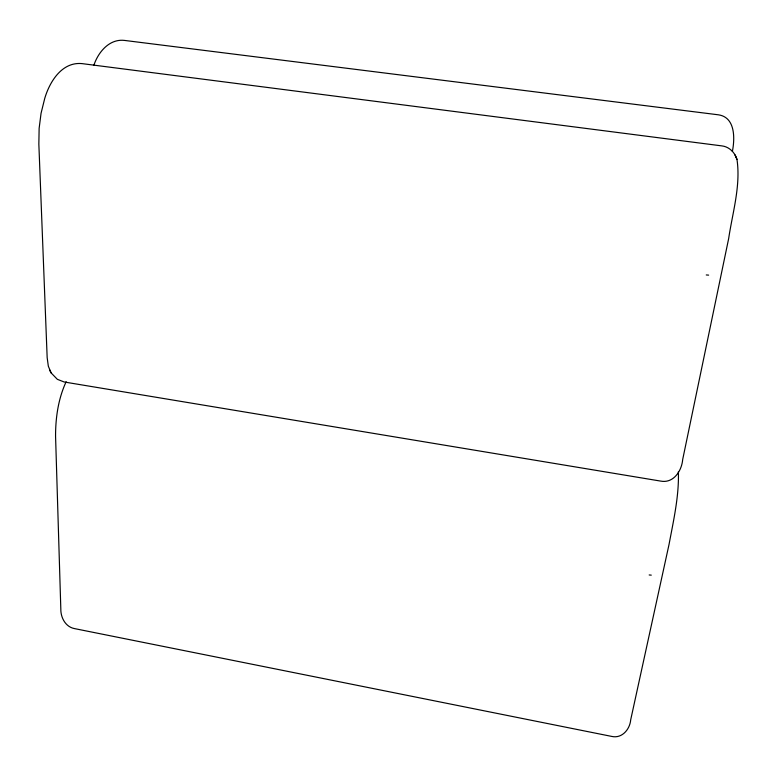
<?xml version="1.0" encoding="UTF-8"?>
<svg xmlns="http://www.w3.org/2000/svg" width="777" height="777" viewBox="0 0 777 777"><rect width="100%" height="100%" fill="white"/><g stroke="black" fill="none" stroke-linecap="round" stroke-linejoin="round"><path stroke-width="1.17" d="M732.381 151.418C734.916 138.636 735.498 117.327 718.463 114.821L124.524 40.423C109.343 38.588 98.174 52.234 93.881 65.239M66.171 381.692C58.285 398.65 55.526 417.657 55.565 436.247L60.82 608.974C60.625 617.53 65.491 626.942 74.534 628.603L611.654 736.402C621.94 738.849 629.933 729.321 630.691 719.842L669.065 544.318C673.523 520.405 679.137 496.192 678.379 471.736M706.264 274.951L708.634 275.126M649.174 574.961L651.272 575.135M51.127 372.911L57.333 379.312L64.141 381.983L660.712 481.099C673.63 483.585 681.779 470.745 682.692 459.479L728.661 238.588C732.536 212.577 740.869 185.79 736.975 159.392C734.935 152.506 729.147 146.688 721.843 145.891L81.886 63.597C61.917 61.742 49.67 81.702 44.755 98.349L41.055 113.287L39.132 128.38L38.85 144.124L47.164 357.643L48.329 366.19L51.127 372.911L50.34 371.348M49.475 369.658L50.223 371.124M734.945 154.837L735.906 156.973M736.033 157.304L736.975 159.392"/></g></svg>
